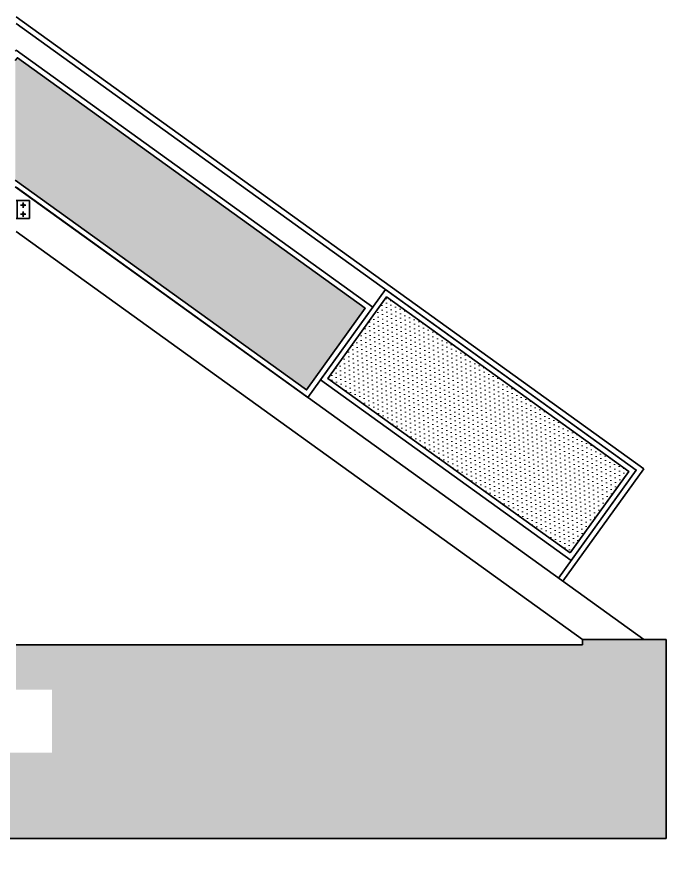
# Model space of a CAD drawing. Header units: metres. Extents: x -90 to 10476, y -9 to 23.
# Drawn here: x -27.894 to -24.272, y 3.726 to 8.397 of the extents above; entities that cross this region are included whole.
import ezdxf

# ---------------------------------------------------------------- set-up
doc = ezdxf.new("R2010")
doc.units = ezdxf.units.M
doc.header["$LTSCALE"] = 5
doc.header["$MEASUREMENT"] = 0
doc.layers.add('A-ELEV-MBE1', color=7, linetype='Continuous', lineweight=35)
doc.layers.add('A-SECT-PATT', color=8, linetype='Continuous', lineweight=18)

msp = doc.modelspace()

# ---------------------------------------------------------------- hatches: boundary and pattern name
at = {"layer": 'A-SECT-PATT'}
h = msp.add_hatch(dxfattribs=at)
h.set_pattern_fill('DOTS', color=256, scale=0.4, angle=362.9169, style=0)
h.set_pattern_definition([(2.91694, (-41.889796, 1.858333), (0.011211598, 0.025603712), [0, -0.025])])
h.paths.add_polyline_path([(-27.8907, 8.1692), (-27.9021, 8.1533), (-27.9021, 8.0472), (-27.9021, 7.8472), (-27.9021, 7.6472), (-27.9021, 7.4875), (-26.278, 6.3186), (-25.9508, 6.7731)])
h = msp.add_hatch(dxfattribs=at)
h.set_pattern_fill('DOTS', color=256, scale=0.4, angle=362.9169, style=0)
h.set_pattern_definition([(272.916943, (-115.04841, 51.994994), (0.025603712, -0.011211598), [0, -0.025])])
h.paths.add_polyline_path([(-25.8314, 6.8363), (-26.1586, 6.3818), (-24.8084, 5.4101), (-24.4813, 5.8646)])
h = msp.add_hatch(dxfattribs=at)
h.set_pattern_fill('DOTS', color=256, angle=90, style=0)
h.set_pattern_definition([(360, (-37.087506, -8.525035), (0.03125, 0.0625), [0, -0.0625])])
h.paths.add_polyline_path([(-24.2721, 4.9272), (-24.7398, 4.9272), (-24.7398, 4.8979), (-27.8975, 4.8979), (-27.8975, 4.7979), (-27.8975, 4.6479), (-27.6983, 4.6479), (-27.6983, 4.2979), (-28.4483, 4.2979), (-28.4483, 4.6479), (-28.2492, 4.6479), (-28.2492, 4.7979), (-31.6475, 4.7979), (-31.6475, 4.5729), (-31.6018, 4.5729), (-31.3924, 4.5729), (-31.3924, 4.2229), (-32.1424, 4.2229), (-32.1424, 4.5729), (-31.9433, 4.5729), (-31.8975, 4.5729), (-31.8975, 4.7979), (-33.5958, 4.7979), (-33.5958, 4.6479), (-33.3967, 4.6479), (-33.3967, 4.2979), (-34.1467, 4.2979), (-34.1467, 4.6479), (-33.9475, 4.6479), (-33.9475, 4.7979), (-33.9475, 4.8979), (-37.0875, 4.8979), (-37.0875, 3.8188), (-24.2721, 3.8188)])
h.paths.add_polyline_path([(-28.077, 3.8514), (-27.8587, 3.8514), (-27.8587, 3.7364), (-28.077, 3.7364)], flags=9)
h.paths.add_polyline_path([(-31.8432, 3.8407), (-31.6322, 3.8407), (-31.6322, 3.7258), (-31.8432, 3.7258)], flags=9)
h.paths.add_polyline_path([(-33.9598, 3.8417), (-33.7415, 3.8417), (-33.7415, 3.7267), (-33.9598, 3.7267)], flags=9)

# ---------------------------------------------------------------- linework, layer by layer
at = {"layer": 'A-ELEV-MBE1'}
for p, q in [((-27.8975, 8.3972), (-24.3975, 5.8782)), ((-27.8975, 8.3602), (-24.4394, 5.8714)), ((-27.8975, 7.4472), (-24.3975, 4.9272)), ((-27.8225, 7.3732), (-27.8975, 7.3732)), ((-27.8925, 7.3732), (-27.8925, 7.2732)), ((-27.8425, 7.3482), (-27.8725, 7.3482)), ((-27.8575, 7.3332), (-27.8575, 7.3632)), ((-27.8225, 7.3732), (-27.8225, 7.2732)), ((-27.8425, 7.2982), (-27.8725, 7.2982)), ((-27.8575, 7.3132), (-27.8575, 7.2832)), ((-27.8225, 7.2732), (-27.8975, 7.2732)), ((-27.8975, 7.2008), (-24.7398, 4.9272)), ((-24.4394, 5.8714), (-24.8727, 5.2693)), ((-24.3975, 5.8782), (-24.8484, 5.2518)), ((-24.7398, 4.9272), (-24.2721, 4.9272)), ((-24.7398, 4.9272), (-24.7398, 4.8979)), ((-24.2721, 4.9272), (-24.2721, 3.8188)), ((-24.7398, 4.8979), (-27.8975, 4.8979)), ((-24.2721, 3.8188), (-37.0875, 3.8188))]:
    msp.add_line(p, q, dxfattribs=at)
for points in [[(-27.9021, 8.2047), (-27.8975, 8.2111), (-25.909, 6.7799), (-26.2711, 6.2767), (-27.9021, 7.4505)], [(-27.9021, 8.1533), (-27.8907, 8.1692), (-25.9508, 6.7731), (-26.278, 6.3186), (-27.9021, 7.4875)]]:
    msp.add_lwpolyline(points, dxfattribs=at)
for points in [[(-24.8016, 5.3682), (-26.2004, 6.375), (-25.8383, 6.8782), (-24.4394, 5.8714)], [(-24.8084, 5.4101), (-26.1586, 6.3818), (-25.8314, 6.8363), (-24.4813, 5.8646)]]:
    msp.add_lwpolyline(points, close=True, dxfattribs=at)
for centre in [(-27.8575, 7.3482), (-27.8575, 7.2982)]:
    msp.add_circle(centre, 0.005, dxfattribs=at)

doc.saveas('drawing.dxf')
